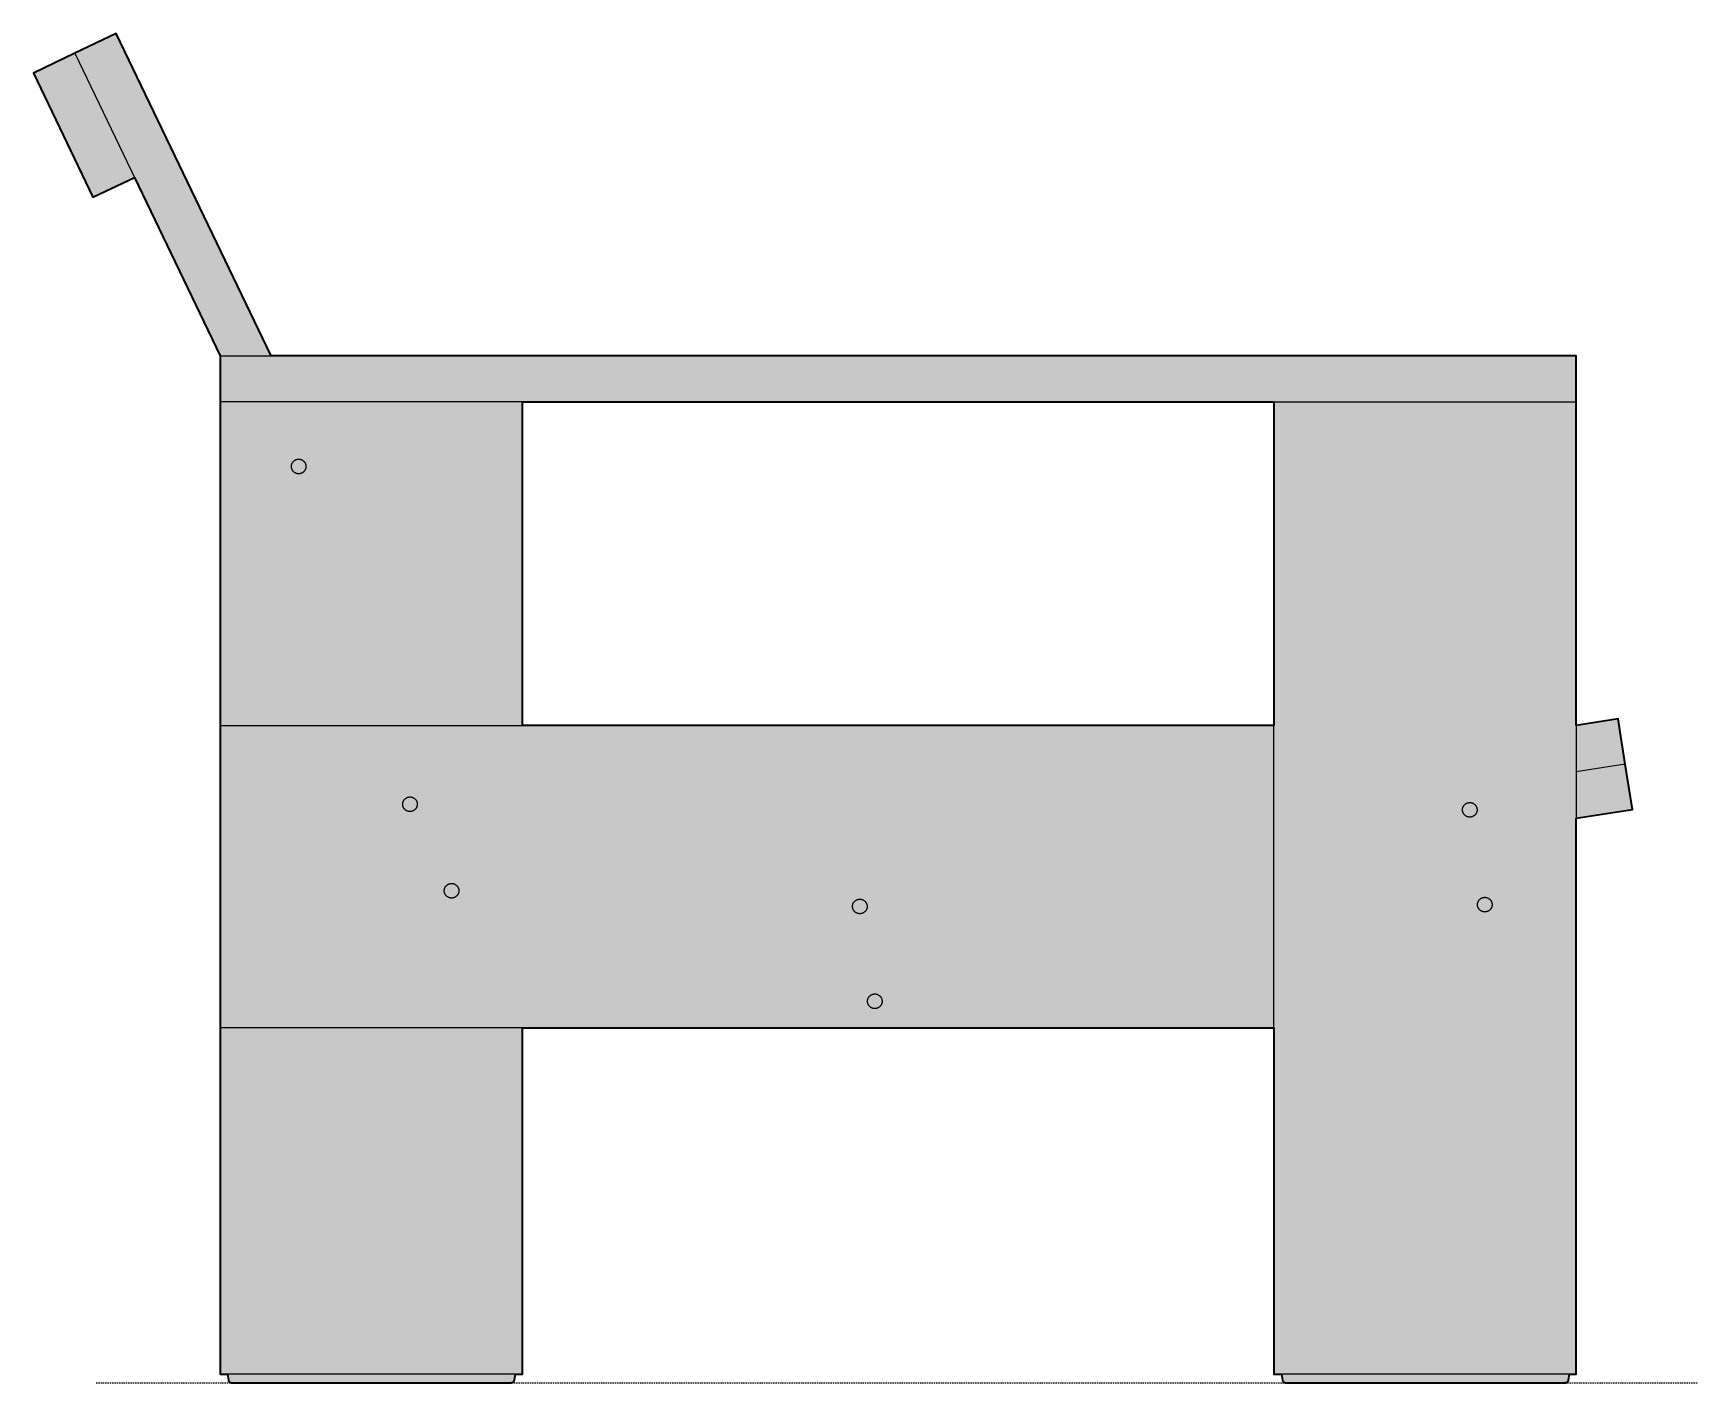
# Model space of a CAD drawing. Header units: millimetres. Extents: x 0 to 2520, y -1237 to 647.
# Drawn here: x 1721 to 2520, y 0 to 647 of the extents above; entities that cross this region are included whole.
import ezdxf

# ---------------------------------------------------------------- set-up
doc = ezdxf.new("R2010")
doc.units = ezdxf.units.MM
doc.linetypes.add('Dots', pattern=[1, 0, -1])
doc.layers.add('Blocks', color=7, linetype='Continuous')
doc.layers.add('Blocks$Fill', color=7, linetype='Continuous', true_color=0xffffff)
for name, color, linetype, lineweight, true_color in [('Blocks$Inner', 7, 'Continuous', 25, 0x007f00), ('Blocks$Outline', 7, 'Continuous', 35, 0xff3f3f), ('Groud', 7, 'Dots', 25, 0x243775)]:
    doc.layers.add(name, color=color, linetype=linetype, lineweight=lineweight, true_color=true_color)

# ---------------------------------------------------------------- blocks, each defined once
blk = doc.blocks.new('Crate Sofa Side')
at = {"layer": 'Blocks$Fill', "extrusion": (0, 0, -1)}
h = blk.add_hatch(color=256, dxfattribs=at)
h.paths.add_polyline_path([(-83.54, 492), (-9.26, 646.61), (10.57, 637.09), (30.4, 627.56), (1.82, 568.07), (-18.01, 577.6), (-59.13, 492), (-59.13, 492), (-59.13, 470), (-59.13, 315), (-59.13, 170), (-59.13, 4), (-62.63, 4), (-63.07, 1.22), (-63.09, 1.17), (-63.1, 1.12), (-63.11, 1.07), (-63.13, 1.02), (-63.14, 0.97), (-63.16, 0.93), (-63.18, 0.88), (-63.2, 0.83), (-63.23, 0.79), (-63.25, 0.75), (-63.28, 0.7), (-63.31, 0.66), (-63.33, 0.62), (-63.36, 0.58), (-63.4, 0.54), (-63.43, 0.5), (-63.46, 0.46), (-63.5, 0.43), (-63.54, 0.39), (-63.57, 0.36), (-63.61, 0.33), (-63.65, 0.3), (-63.69, 0.27), (-63.74, 0.24), (-63.78, 0.21), (-63.82, 0.19), (-63.87, 0.16), (-63.91, 0.14), (-63.96, 0.12), (-64.01, 0.1), (-64.05, 0.08), (-64.1, 0.07), (-64.15, 0.05), (-64.2, 0.04), (-64.25, 0.03), (-64.3, 0.02), (-64.35, 0.01), (-64.4, 0.01), (-64.45, 0), (-64.5, 0), (-64.55, 0), (-198.77, 0), (-198.82, 0), (-198.87, 0.01), (-198.92, 0.01), (-198.97, 0.02), (-199.02, 0.03), (-199.07, 0.04), (-199.12, 0.05), (-199.17, 0.07), (-199.21, 0.08), (-199.26, 0.1), (-199.31, 0.12), (-199.35, 0.14), (-199.4, 0.16), (-199.44, 0.19), (-199.49, 0.21), (-199.53, 0.24), (-199.57, 0.27), (-199.61, 0.3), (-199.65, 0.33), (-199.69, 0.36), (-199.73, 0.39), (-199.77, 0.43), (-199.8, 0.46), (-199.84, 0.5), (-199.87, 0.54), (-199.9, 0.58), (-199.93, 0.62), (-199.96, 0.66), (-199.99, 0.7), (-200.01, 0.75), (-200.04, 0.79), (-200.06, 0.83), (-200.08, 0.88), (-200.1, 0.93), (-200.12, 0.97), (-200.14, 1.02), (-200.16, 1.07), (-200.17, 1.12), (-200.18, 1.17), (-200.19, 1.22), (-200.2, 1.27), (-200.63, 4), (-204.13, 4), (-204.13, 170), (-564.13, 170), (-564.13, 4), (-567.86, 4), (-568.3, 1.22), (-568.31, 1.17), (-568.32, 1.12), (-568.33, 1.07), (-568.35, 1.02), (-568.37, 0.97), (-568.39, 0.93), (-568.41, 0.88), (-568.43, 0.83), (-568.45, 0.79), (-568.47, 0.75), (-568.5, 0.7), (-568.53, 0.66), (-568.56, 0.62), (-568.59, 0.58), (-568.62, 0.54), (-568.65, 0.5), (-568.69, 0.46), (-568.72, 0.43), (-568.76, 0.39), (-568.8, 0.36), (-568.84, 0.33), (-568.88, 0.3), (-568.92, 0.27), (-568.96, 0.24), (-569, 0.21), (-569.05, 0.19), (-569.09, 0.16), (-569.14, 0.14), (-569.18, 0.12), (-569.23, 0.1), (-569.28, 0.08), (-569.32, 0.07), (-569.37, 0.05), (-569.42, 0.04), (-569.47, 0.03), (-569.52, 0.02), (-569.57, 0.01), (-569.62, 0.01), (-569.67, 0), (-569.72, 0), (-569.77, 0), (-703.99, 0), (-704.04, 0), (-704.09, 0.01), (-704.14, 0.01), (-704.19, 0.02), (-704.24, 0.03), (-704.29, 0.04), (-704.34, 0.05), (-704.39, 0.07), (-704.44, 0.08), (-704.48, 0.1), (-704.53, 0.12), (-704.58, 0.14), (-704.62, 0.16), (-704.67, 0.19), (-704.71, 0.21), (-704.75, 0.24), (-704.8, 0.27), (-704.84, 0.3), (-704.88, 0.33), (-704.92, 0.36), (-704.95, 0.39), (-704.99, 0.43), (-705.03, 0.46), (-705.06, 0.5), (-705.09, 0.54), (-705.12, 0.58), (-705.16, 0.62), (-705.18, 0.66), (-705.21, 0.7), (-705.24, 0.75), (-705.26, 0.79), (-705.29, 0.83), (-705.31, 0.88), (-705.33, 0.93), (-705.35, 0.97), (-705.36, 1.02), (-705.38, 1.07), (-705.39, 1.12), (-705.4, 1.17), (-705.41, 1.22), (-705.42, 1.27), (-705.86, 4), (-709.13, 4), (-709.13, 270.45), (-736.02, 274.71), (-732.57, 296.44), (-729.13, 318.17), (-709.13, 315), (-709.13, 492)], flags=0)
h.paths.add_polyline_path([(-204.13, 315), (-204.13, 470), (-564.13, 470), (-564.13, 315)], flags=0)
at = {"layer": 'Blocks$Inner'}
for p, q in [((59.13, 315), (59.13, 470)), ((204.13, 470), (204.13, 315)), ((564.13, 470), (709.13, 470)), ((59.13, 315), (564.13, 315)), ((732.57, 296.44), (709.13, 292.73)), ((59.13, 4), (59.13, 170))]:
    blk.add_line(p, q, dxfattribs=at)
for points in [[(83.54, 492), (9.26, 646.61), (-10.57, 637.09), (59.13, 492), (709.13, 492), (709.13, 470), (709.13, 4), (564.13, 4), (564.13, 470), (59.13, 470), (59.13, 492)], [(-10.57, 637.09), (-30.4, 627.56), (-1.82, 568.07), (18.01, 577.6)], [(564.13, 170), (59.13, 170), (59.13, 315)], [(709.13, 270.45), (736.02, 274.71), (732.57, 296.44), (729.13, 318.17), (709.13, 315)], [(204.13, 170), (204.13, 4), (59.13, 4)], [(200.63, 4), (200.2, 1.27), (200.19, 1.22), (200.18, 1.17), (200.17, 1.12), (200.16, 1.07), (200.14, 1.02), (200.12, 0.97), (200.1, 0.93), (200.08, 0.88), (200.06, 0.83), (200.04, 0.79), (200.01, 0.75), (199.99, 0.7), (199.96, 0.66), (199.93, 0.62), (199.9, 0.58), (199.87, 0.54), (199.84, 0.5), (199.8, 0.46), (199.77, 0.43), (199.73, 0.39), (199.69, 0.36), (199.65, 0.33), (199.61, 0.3), (199.57, 0.27), (199.53, 0.24), (199.49, 0.21), (199.44, 0.19), (199.4, 0.16), (199.35, 0.14), (199.31, 0.12), (199.26, 0.1), (199.21, 0.08), (199.17, 0.07), (199.12, 0.05), (199.07, 0.04), (199.02, 0.03), (198.97, 0.02), (198.92, 0.01), (198.87, 0.01), (198.82, 0), (198.77, 0), (198.72, 0), (198.65, 0), (197.57, 0), (197.24, 0), (66.03, 0), (65.81, 0), (64.63, 0), (64.55, 0), (64.5, 0), (64.45, 0), (64.4, 0.01), (64.35, 0.01), (64.3, 0.02), (64.25, 0.03), (64.2, 0.04), (64.15, 0.05), (64.1, 0.07), (64.05, 0.08), (64.01, 0.1), (63.96, 0.12), (63.91, 0.14), (63.87, 0.16), (63.82, 0.19), (63.78, 0.21), (63.74, 0.24), (63.69, 0.27), (63.65, 0.3), (63.61, 0.33), (63.57, 0.36), (63.54, 0.39), (63.5, 0.43), (63.46, 0.46), (63.43, 0.5), (63.4, 0.54), (63.36, 0.58), (63.33, 0.62), (63.31, 0.66), (63.28, 0.7), (63.25, 0.75), (63.23, 0.79), (63.2, 0.83), (63.18, 0.88), (63.16, 0.93), (63.14, 0.97), (63.13, 1.02), (63.11, 1.07), (63.1, 1.12), (63.09, 1.17), (63.07, 1.22), (63.07, 1.27), (62.63, 4)], [(705.86, 4), (705.42, 1.27), (705.41, 1.22), (705.4, 1.17), (705.39, 1.12), (705.38, 1.07), (705.36, 1.02), (705.35, 0.97), (705.33, 0.93), (705.31, 0.88), (705.29, 0.83), (705.26, 0.79), (705.24, 0.75), (705.21, 0.7), (705.18, 0.66), (705.16, 0.62), (705.12, 0.58), (705.09, 0.54), (705.06, 0.5), (705.03, 0.46), (704.99, 0.43), (704.95, 0.39), (704.92, 0.36), (704.88, 0.33), (704.84, 0.3), (704.8, 0.27), (704.75, 0.24), (704.71, 0.21), (704.67, 0.19), (704.62, 0.16), (704.58, 0.14), (704.53, 0.12), (704.48, 0.1), (704.44, 0.08), (704.39, 0.07), (704.34, 0.05), (704.29, 0.04), (704.24, 0.03), (704.19, 0.02), (704.14, 0.01), (704.09, 0.01), (704.04, 0), (703.99, 0), (703.94, 0), (703.88, 0), (702.79, 0), (702.46, 0), (571.25, 0), (571.03, 0), (569.85, 0), (569.77, 0), (569.72, 0), (569.67, 0), (569.62, 0.01), (569.57, 0.01), (569.52, 0.02), (569.47, 0.03), (569.42, 0.04), (569.37, 0.05), (569.32, 0.07), (569.28, 0.08), (569.23, 0.1), (569.18, 0.12), (569.14, 0.14), (569.09, 0.16), (569.05, 0.19), (569, 0.21), (568.96, 0.24), (568.92, 0.27), (568.88, 0.3), (568.84, 0.33), (568.8, 0.36), (568.76, 0.39), (568.72, 0.43), (568.69, 0.46), (568.65, 0.5), (568.62, 0.54), (568.59, 0.58), (568.56, 0.62), (568.53, 0.66), (568.5, 0.7), (568.47, 0.75), (568.45, 0.79), (568.43, 0.83), (568.41, 0.88), (568.39, 0.93), (568.37, 0.97), (568.35, 1.02), (568.33, 1.07), (568.32, 1.12), (568.31, 1.17), (568.3, 1.22), (568.29, 1.27), (567.86, 4)]]:
    blk.add_lwpolyline(points, dxfattribs=at)
for points in [[(100.27, 438.92), (100.31, 440.06), (99.04, 441.94), (96.91, 442.72), (94.72, 442.09), (93.33, 440.3), (93.25, 438.03), (94.52, 436.15), (96.65, 435.37), (98.84, 436), (100.23, 437.79), (100.27, 438.92)], [(146.64, 277.31), (146.6, 276.17), (147.88, 274.29), (150.01, 273.51), (152.19, 274.14), (153.59, 275.93), (153.67, 278.2), (152.4, 280.08), (150.26, 280.86), (148.08, 280.23), (146.68, 278.44), (146.64, 277.31)], [(654.59, 274.64), (654.55, 273.5), (655.83, 271.62), (657.96, 270.84), (660.14, 271.47), (661.54, 273.26), (661.62, 275.53), (660.35, 277.41), (658.21, 278.19), (656.03, 277.56), (654.63, 275.77), (654.59, 274.64)], [(166.56, 235.84), (166.52, 234.71), (167.8, 232.83), (169.93, 232.05), (172.11, 232.68), (173.51, 234.47), (173.59, 236.74), (172.32, 238.62), (170.18, 239.4), (168, 238.77), (166.6, 236.98), (166.56, 235.84)], [(362.24, 228.33), (362.2, 227.2), (363.47, 225.31), (365.6, 224.54), (367.79, 225.17), (369.19, 226.96), (369.26, 229.23), (367.99, 231.11), (365.86, 231.88), (363.68, 231.26), (362.28, 229.47), (362.24, 228.33)], [(661.79, 229.2), (661.75, 228.07), (663.02, 226.19), (665.16, 225.41), (667.34, 226.04), (668.74, 227.83), (668.82, 230.1), (667.54, 231.98), (665.41, 232.76), (663.23, 232.13), (661.83, 230.34), (661.79, 229.2)], [(369.43, 182.9), (369.39, 181.76), (370.67, 179.88), (372.8, 179.11), (374.98, 179.73), (376.38, 181.52), (376.46, 183.79), (375.19, 185.67), (373.05, 186.45), (370.87, 185.82), (369.47, 184.03), (369.43, 182.9)]]:
    blk.add_open_spline(points, degree=2, dxfattribs=at)
at = {"layer": 'Blocks$Outline'}
for points in [[(83.54, 492), (9.26, 646.61), (-10.57, 637.09)], [(-10.57, 637.09), (-30.4, 627.56), (-1.82, 568.07), (18.01, 577.6)], [(18.01, 577.6), (59.13, 492), (59.13, 492)], [(59.13, 492), (59.13, 470)], [(709.13, 315), (709.13, 470), (709.13, 492), (83.54, 492)], [(59.13, 470), (59.13, 315)], [(204.13, 315), (204.13, 470)], [(204.13, 470), (564.13, 470), (564.13, 315)], [(59.13, 315), (59.13, 170)], [(564.13, 315), (204.13, 315)], [(709.13, 270.45), (736.02, 274.71), (732.57, 296.44), (729.13, 318.17), (709.13, 315)], [(705.86, 4), (709.13, 4), (709.13, 270.45)], [(59.13, 170), (59.13, 4), (62.63, 4)], [(200.63, 4), (204.13, 4), (204.13, 170)], [(204.13, 170), (564.13, 170)], [(564.13, 170), (564.13, 4), (567.86, 4)], [(62.63, 4), (63.07, 1.27), (63.07, 1.22), (63.09, 1.17), (63.1, 1.12), (63.11, 1.07), (63.13, 1.02), (63.14, 0.97), (63.16, 0.93), (63.18, 0.88), (63.2, 0.83), (63.23, 0.79), (63.25, 0.75), (63.28, 0.7), (63.31, 0.66), (63.33, 0.62), (63.36, 0.58), (63.4, 0.54), (63.43, 0.5), (63.46, 0.46), (63.5, 0.43), (63.54, 0.39), (63.57, 0.36), (63.61, 0.33), (63.65, 0.3), (63.69, 0.27), (63.74, 0.24), (63.78, 0.21), (63.82, 0.19), (63.87, 0.16), (63.91, 0.14), (63.96, 0.12), (64.01, 0.1), (64.05, 0.08), (64.1, 0.07), (64.15, 0.05), (64.2, 0.04), (64.25, 0.03), (64.3, 0.02), (64.35, 0.01), (64.4, 0.01), (64.45, 0), (64.5, 0), (64.55, 0), (64.63, 0), (65.81, 0), (66.03, 0), (197.24, 0), (197.57, 0), (198.65, 0), (198.72, 0), (198.77, 0), (198.82, 0), (198.87, 0.01), (198.92, 0.01), (198.97, 0.02), (199.02, 0.03), (199.07, 0.04), (199.12, 0.05), (199.17, 0.07), (199.21, 0.08), (199.26, 0.1), (199.31, 0.12), (199.35, 0.14), (199.4, 0.16), (199.44, 0.19), (199.49, 0.21), (199.53, 0.24), (199.57, 0.27), (199.61, 0.3), (199.65, 0.33), (199.69, 0.36), (199.73, 0.39), (199.77, 0.43), (199.8, 0.46), (199.84, 0.5), (199.87, 0.54), (199.9, 0.58), (199.93, 0.62), (199.96, 0.66), (199.99, 0.7), (200.01, 0.75), (200.04, 0.79), (200.06, 0.83), (200.08, 0.88), (200.1, 0.93), (200.12, 0.97), (200.14, 1.02), (200.16, 1.07), (200.17, 1.12), (200.18, 1.17), (200.19, 1.22), (200.2, 1.27), (200.63, 4)], [(567.86, 4), (568.29, 1.27), (568.3, 1.22), (568.31, 1.17), (568.32, 1.12), (568.33, 1.07), (568.35, 1.02), (568.37, 0.97), (568.39, 0.93), (568.41, 0.88), (568.43, 0.83), (568.45, 0.79), (568.47, 0.75), (568.5, 0.7), (568.53, 0.66), (568.56, 0.62), (568.59, 0.58), (568.62, 0.54), (568.65, 0.5), (568.69, 0.46), (568.72, 0.43), (568.76, 0.39), (568.8, 0.36), (568.84, 0.33), (568.88, 0.3), (568.92, 0.27), (568.96, 0.24), (569, 0.21), (569.05, 0.19), (569.09, 0.16), (569.14, 0.14), (569.18, 0.12), (569.23, 0.1), (569.28, 0.08), (569.32, 0.07), (569.37, 0.05), (569.42, 0.04), (569.47, 0.03), (569.52, 0.02), (569.57, 0.01), (569.62, 0.01), (569.67, 0), (569.72, 0), (569.77, 0), (569.85, 0), (571.03, 0), (571.25, 0), (702.46, 0), (702.79, 0), (703.88, 0), (703.94, 0), (703.99, 0), (704.04, 0), (704.09, 0.01), (704.14, 0.01), (704.19, 0.02), (704.24, 0.03), (704.29, 0.04), (704.34, 0.05), (704.39, 0.07), (704.44, 0.08), (704.48, 0.1), (704.53, 0.12), (704.58, 0.14), (704.62, 0.16), (704.67, 0.19), (704.71, 0.21), (704.75, 0.24), (704.8, 0.27), (704.84, 0.3), (704.88, 0.33), (704.92, 0.36), (704.95, 0.39), (704.99, 0.43), (705.03, 0.46), (705.06, 0.5), (705.09, 0.54), (705.12, 0.58), (705.16, 0.62), (705.18, 0.66), (705.21, 0.7), (705.24, 0.75), (705.26, 0.79), (705.29, 0.83), (705.31, 0.88), (705.33, 0.93), (705.35, 0.97), (705.36, 1.02), (705.38, 1.07), (705.39, 1.12), (705.4, 1.17), (705.41, 1.22), (705.42, 1.27), (705.86, 4)]]:
    blk.add_lwpolyline(points, dxfattribs=at)

msp = doc.modelspace()

# ---------------------------------------------------------------- linework, layer by layer
at = {"layer": 'Groud'}
msp.add_lwpolyline([(1751.58, 0), (2519.85, 0)], dxfattribs=at)

# ---------------------------------------------------------------- block references
at = {"layer": 'Blocks'}
msp.add_blockref('Crate Sofa Side', (1751.58, 0), dxfattribs=at)

doc.saveas('drawing.dxf')
